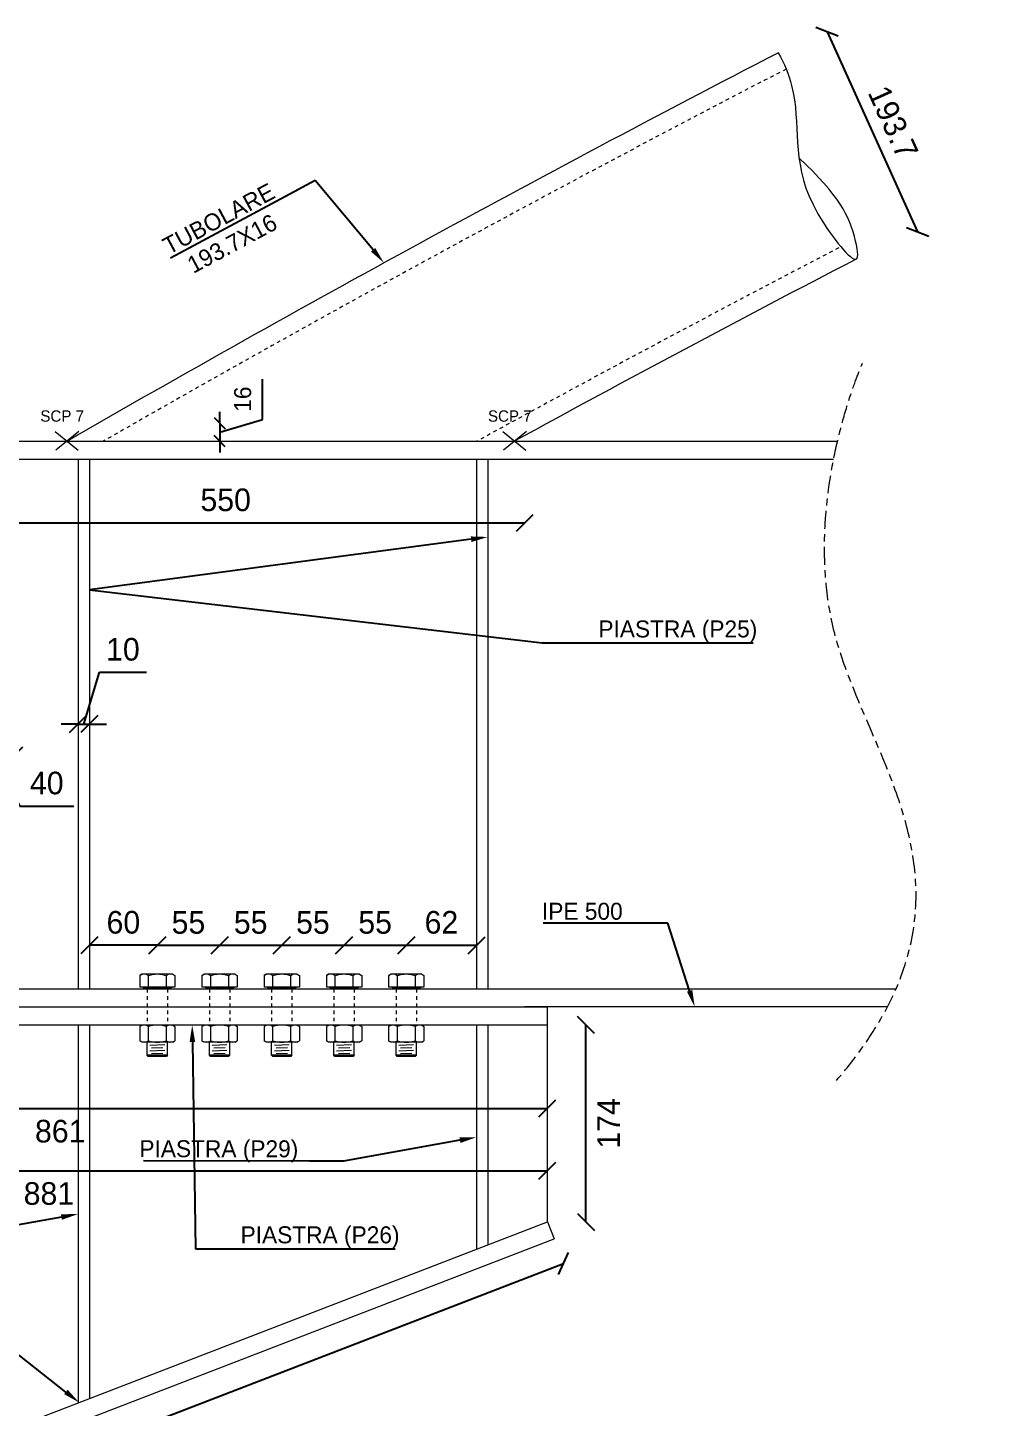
# Model space of a CAD drawing. Header units: millimetres. Extents: x -6949 to 549764, y -83146 to 127128.
# Drawn here: x 52335 to 53193, y -46814 to -45594 of the extents above; entities that cross this region are included whole.
import ezdxf
from ezdxf import colors
from ezdxf.entities.mleader import LeaderData, LeaderLine
from ezdxf.math import Vec2, Vec3

# ---------------------------------------------------------------- set-up
doc = ezdxf.new("R2010")
doc.units = ezdxf.units.MM
doc.linetypes.add('Centro', pattern=[31.75, 6.35, -4.7625, 15.875, -4.7625])
doc.linetypes.add('Tratto', pattern=[6.35, 3.175, -3.175])
for name, color, linetype, lineweight in [('bulloni', 5, 'Continuous', 9), ('LINEA DI SEZIONE', 1, 'Centro', 9), ('piastra', 6, 'Continuous', 18), ('S-BEAM', 5, 'Continuous', 18), ('tratteggio', 253, 'Tratto', 15)]:
    doc.layers.add(name, color=color, linetype=linetype, lineweight=lineweight)
doc.layers.add('quote', color=7, linetype='Continuous', lineweight=5, true_color=0x383838)
doc.styles.get("Standard").update_dxf_attribs({"font": ''})
doc.styles.get('Standard').set_extended_font_data('Bahnschrift Light')
doc.dimstyles.new('Q 1_10', dxfattribs={"dimtxt": 15, "dimasz": 10, "dimexe": 0.18, "dimexo": 0.0625, "dimgap": 10, "dimtad": 2, "dimdec": 0, "dimzin": 0, "dimdsep": 46, "dimtxsty": 'Standard', "dimblk": 'OBLIQUE', "dimcen": 0, "dimse1": 1, "dimse2": 1, "dimadec": 0, "dimazin": 0, "dimtfac": 1, "dimtdec": 0, "dimtofl": 0, "dimtmove": 1, "dimatfit": 3, "dimfxl": 1, "dimtolj": 1, "dimtzin": 0, "dimarcsym": 1})
doc.dimstyles.new('Q 1_15', dxfattribs={"dimtxt": 20, "dimasz": 15, "dimexe": 0.18, "dimexo": 0.0625, "dimgap": 10, "dimtad": 2, "dimdec": 0, "dimzin": 0, "dimdsep": 46, "dimtxsty": 'Standard', "dimblk": 'OBLIQUE', "dimcen": 0, "dimse1": 1, "dimse2": 1, "dimadec": 0, "dimazin": 0, "dimtfac": 1, "dimtdec": 0, "dimtofl": 0, "dimtmove": 1, "dimatfit": 3, "dimfxl": 1, "dimtolj": 1, "dimtzin": 0, "dimarcsym": 1})

# ---------------------------------------------------------------- blocks, each defined once
blk = doc.blocks.new('_Oblique')
at = {"color": 0, "linetype": 'ByBlock', "lineweight": -2}
blk.add_line((-0.5, -0.5), (0.5, 0.5), dxfattribs=at)
blk = doc.blocks.new('*D942')
at = {"layer": 'Defpoints', "color": 0, "transparency": 16777216}
for p in [(51933.3, -46470.1), (52794.6, -46470.1), (52794.6, -46549.8)]:
    blk.add_point(p, dxfattribs=at)
at = {"layer": 'quote', "color": 0, "lineweight": -2, "transparency": 16777216}
blk.add_line((51933.3, -46549.8), (52794.6, -46549.8), dxfattribs=at)
at = {"layer": 'quote', "color": 0, "lineweight": -2, "transparency": 16777216, "xscale": 15, "yscale": 15, "zscale": 15, "rotation": 180}
blk.add_blockref('_Oblique', (51933.3, -46549.8), dxfattribs=at)
at = {"layer": 'quote', "color": 0, "lineweight": -2, "transparency": 16777216, "xscale": 15, "yscale": 15, "zscale": 15}
blk.add_blockref('_Oblique', (52794.6, -46549.8), dxfattribs=at)
at = {"layer": 'quote', "color": 0, "transparency": 16777216, "insert": (52364, -46570), "char_height": 20, "attachment_point": 5}
blk.add_mtext('\\A1;861', dxfattribs=at)
blk = doc.blocks.new('*D943')
at = {"layer": 'Defpoints', "color": 0, "transparency": 16777216}
for p in [(52794.6, -46476.1), (52828.6, -46476.1), (52794.6, -46650.1)]:
    blk.add_point(p, dxfattribs=at)
at = {"layer": 'quote', "color": 0, "lineweight": -2, "transparency": 16777216}
blk.add_line((52828.6, -46650.1), (52828.6, -46476.1), dxfattribs=at)
at = {"layer": 'quote', "color": 0, "lineweight": -2, "transparency": 16777216, "xscale": 15, "yscale": 15, "zscale": 15}
for p, rotation in [((52828.6, -46476.1), 90), ((52828.6, -46650.1), 270)]:
    blk.add_blockref('_Oblique', p, dxfattribs=dict(at, rotation=rotation))
at = {"layer": 'quote', "color": 0, "transparency": 16777216, "insert": (52848.6, -46563.1), "char_height": 20, "attachment_point": 5, "rotation": 90}
blk.add_mtext('\\A1;174', dxfattribs=at)
blk = doc.blocks.new('*D944')
at = {"layer": 'Defpoints', "color": 0, "transparency": 16777216}
for p in [(52794.6, -46650.1), (52808.8, -46686.8), (51913.3, -46989.9)]:
    blk.add_point(p, dxfattribs=at)
at = {"layer": 'quote', "color": 0, "lineweight": -2, "transparency": 16777216}
blk.add_line((51927.4, -47026.6), (52808.8, -46686.8), dxfattribs=at)
at = {"layer": 'quote', "color": 0, "lineweight": -2, "transparency": 16777216, "xscale": 15, "yscale": 15, "zscale": 15}
for p, rotation in [((52808.8, -46686.8), 21.08194607007876), ((51927.4, -47026.6), 201.0819460700788)]:
    blk.add_blockref('_Oblique', p, dxfattribs=dict(at, rotation=rotation))
at = {"layer": 'quote', "color": 0, "transparency": 16777216, "insert": (52375.4, -46875.5), "char_height": 20, "attachment_point": 5, "rotation": 21.0819}
blk.add_mtext('\\A1;945', dxfattribs=at)
blk = doc.blocks.new('*D945')
at = {"layer": 'Defpoints', "color": 0, "transparency": 16777216}
for p in [(51913.3, -46490.1), (52794.6, -46495.5), (52794.6, -46604.9)]:
    blk.add_point(p, dxfattribs=at)
at = {"layer": 'quote', "color": 0, "lineweight": -2, "transparency": 16777216}
blk.add_line((51913.3, -46604.9), (52794.6, -46604.9), dxfattribs=at)
at = {"layer": 'quote', "color": 0, "lineweight": -2, "transparency": 16777216, "xscale": 15, "yscale": 15, "zscale": 15, "rotation": 180}
blk.add_blockref('_Oblique', (51913.3, -46604.9), dxfattribs=at)
at = {"layer": 'quote', "color": 0, "lineweight": -2, "transparency": 16777216, "xscale": 15, "yscale": 15, "zscale": 15}
blk.add_blockref('_Oblique', (52794.6, -46604.9), dxfattribs=at)
at = {"layer": 'quote', "color": 0, "transparency": 16777216, "insert": (52354, -46625.1), "char_height": 20, "attachment_point": 5}
blk.add_mtext('\\A1;881', dxfattribs=at)
blk = doc.blocks.new('*D977')
at = {"layer": 'Defpoints', "color": 0, "transparency": 16777216}
for p in [(52774.6, -46032.2), (52245.8, -46380.1), (52774.6, -46380.1)]:
    blk.add_point(p, dxfattribs=at)
at = {"layer": 'quote', "color": 0, "lineweight": -2, "transparency": 16777216}
blk.add_line((52245.8, -46032.2), (52774.6, -46032.2), dxfattribs=at)
at = {"layer": 'quote', "color": 0, "lineweight": -2, "transparency": 16777216, "xscale": 15, "yscale": 15, "zscale": 15, "rotation": 180}
blk.add_blockref('_Oblique', (52245.8, -46032.2), dxfattribs=at)
at = {"layer": 'quote', "color": 0, "lineweight": -2, "transparency": 16777216, "xscale": 15, "yscale": 15, "zscale": 15}
blk.add_blockref('_Oblique', (52774.6, -46032.2), dxfattribs=at)
at = {"layer": 'quote', "color": 0, "transparency": 16777216, "insert": (52510.2, -46012), "char_height": 20, "attachment_point": 5}
blk.add_mtext('\\A1;550', dxfattribs=at)
blk = doc.blocks.new('*D982')
at = {"layer": 'Defpoints', "color": 0, "transparency": 16777216}
for p in [(52983.2, -45624.7), (53121.7, -45775), (53063.2, -45801.4)]:
    blk.add_point(p, dxfattribs=at)
at = {"layer": 'quote', "color": 0, "lineweight": -2, "transparency": 16777216}
blk.add_line((53041.7, -45598.2), (53121.7, -45775), dxfattribs=at)
at = {"layer": 'quote', "color": 0, "lineweight": -2, "transparency": 16777216, "xscale": 15, "yscale": 15, "zscale": 15}
for p, rotation in [((53041.7, -45598.2), 114.3332845451669), ((53121.7, -45775), 294.333284545167)]:
    blk.add_blockref('_Oblique', p, dxfattribs=dict(at, rotation=rotation))
at = {"layer": 'quote', "color": 0, "transparency": 16777216, "insert": (53100.1, -45678.3), "char_height": 20, "attachment_point": 5, "rotation": 294.3333}
blk.add_mtext('\\A1;193.7', dxfattribs=at)
blk = doc.blocks.new('*D1122')
at = {"layer": 'Defpoints', "color": 0, "transparency": 16777216}
for p in [(52245.8, -45944.1), (52245.8, -45960.1), (52504.9, -45960.1)]:
    blk.add_point(p, dxfattribs=at)
at = {"layer": 'quote', "color": 0, "lineweight": -2, "transparency": 16777216}
for p, q in [((52542.9, -45940.8), (52542.9, -45905.1)), ((52504.9, -45944.1), (52504.9, -45934.1)), ((52504.9, -45952.1), (52542.9, -45940.8)), ((52504.9, -45944.1), (52504.9, -45960.1)), ((52504.9, -45960.1), (52504.9, -45970.1))]:
    blk.add_line(p, q, dxfattribs=at)
at = {"layer": 'quote', "color": 0, "lineweight": -2, "transparency": 16777216, "xscale": 10, "yscale": 10, "zscale": 10}
for p, rotation in [((52504.9, -45944.1), 270), ((52504.9, -45960.1), 90)]:
    blk.add_blockref('_Oblique', p, dxfattribs=dict(at, rotation=rotation))
at = {"layer": 'quote', "color": 0, "transparency": 16777216, "insert": (52525.3, -45922.9), "char_height": 15, "attachment_point": 5, "rotation": 90}
blk.add_mtext('\\A1;16', dxfattribs=at)
blk = doc.blocks.new('x')
at = {"layer": 'quote', "color": 1, "lineweight": 20}
for p, q in [((12519.8, -46826.5), (12540.1, -46842.9)), ((12540.6, -46826.5), (12520.3, -46842.9))]:
    blk.add_line(p, q, dxfattribs=at)
blk = doc.blocks.new('*D1957')
at = {"layer": 'Defpoints', "color": 0, "transparency": 16777216}
for p in [(51913.3, -46460.1), (52794.6, -46650.1), (51981.5, -46923.9), (51913.3, -46989.9), (51913.3, -47080.7)]:
    blk.add_point(p, dxfattribs=at)
at = {"layer": 'quote', "color": 0, "lineweight": -2, "transparency": 16777216}
blk.add_arc((51913.3, -46989.9), 95, 21.0819, 90, dxfattribs=at)
at = {"layer": 'quote', "color": 0, "lineweight": -2, "transparency": 16777216, "xscale": 15, "yscale": 15, "zscale": 15}
for p, rotation in [((51913.3, -46895), 179.9999994725001), ((52001.9, -46955.8), 291.0819460700786)]:
    blk.add_blockref('_Oblique', p, dxfattribs=dict(at, rotation=rotation))
at = {"layer": 'quote', "color": 0, "transparency": 16777216, "insert": (51978.5, -46894.9), "char_height": 20, "attachment_point": 5, "rotation": 325.541}
blk.add_mtext('\\A1;70', dxfattribs=at)
blk = doc.blocks.new('*D1959')
at = {"layer": 'Defpoints', "color": 0, "transparency": 16777216}
for p in [(52379.8, -46210.1), (52389.8, -46210.1), (52389.8, -46210.1)]:
    blk.add_point(p, dxfattribs=at)
at = {"layer": 'quote', "color": 0, "lineweight": -2, "transparency": 16777216}
for p, q in [((52384.8, -46210.1), (52398.6, -46164.3)), ((52398.6, -46164.3), (52440.2, -46164.3)), ((52379.8, -46210.1), (52364.8, -46210.1)), ((52379.8, -46210.1), (52389.8, -46210.1)), ((52389.8, -46210.1), (52404.8, -46210.1))]:
    blk.add_line(p, q, dxfattribs=at)
at = {"layer": 'quote', "color": 0, "lineweight": -2, "transparency": 16777216, "xscale": 15, "yscale": 15, "zscale": 15}
blk.add_blockref('_Oblique', (52379.8, -46210.1), dxfattribs=at)
at = {"layer": 'quote', "color": 0, "lineweight": -2, "transparency": 16777216, "xscale": 15, "yscale": 15, "zscale": 15, "rotation": 180}
blk.add_blockref('_Oblique', (52389.8, -46210.1), dxfattribs=at)
at = {"layer": 'quote', "color": 0, "transparency": 16777216, "insert": (52419.4, -46144.1), "char_height": 20, "attachment_point": 5}
blk.add_mtext('\\A1;10', dxfattribs=at)
blk = doc.blocks.new('*D1969')
at = {"layer": 'Defpoints', "color": 0, "transparency": 16777216}
for p in [(52283.3, -46182.6), (52323.3, -46222.6), (52323.3, -46237.6)]:
    blk.add_point(p, dxfattribs=at)
at = {"layer": 'quote', "color": 0, "lineweight": -2, "transparency": 16777216}
for p, q in [((52283.3, -46237.6), (52323.3, -46237.6)), ((52303.3, -46237.6), (52328.3, -46282.6)), ((52328.3, -46282.6), (52376, -46282.6))]:
    blk.add_line(p, q, dxfattribs=at)
at = {"layer": 'quote', "color": 0, "lineweight": -2, "transparency": 16777216, "xscale": 15, "yscale": 15, "zscale": 15, "rotation": 180}
blk.add_blockref('_Oblique', (52283.3, -46237.6), dxfattribs=at)
at = {"layer": 'quote', "color": 0, "lineweight": -2, "transparency": 16777216, "xscale": 15, "yscale": 15, "zscale": 15}
blk.add_blockref('_Oblique', (52323.3, -46237.6), dxfattribs=at)
at = {"layer": 'quote', "color": 0, "transparency": 16777216, "insert": (52352.1, -46262.3), "char_height": 20, "attachment_point": 5}
blk.add_mtext('\\A1;40', dxfattribs=at)
blk = doc.blocks.new('*D1979')
at = {"layer": 'Defpoints', "color": 0, "transparency": 16777216}
for p in [(52504.8, -46405.6), (52449.8, -46431.2), (52504.8, -46431.2)]:
    blk.add_point(p, dxfattribs=at)
at = {"layer": 'quote', "color": 0, "lineweight": -2, "transparency": 16777216}
blk.add_line((52449.8, -46405.6), (52504.8, -46405.6), dxfattribs=at)
at = {"layer": 'quote', "color": 0, "lineweight": -2, "transparency": 16777216, "xscale": 15, "yscale": 15, "zscale": 15, "rotation": 180}
blk.add_blockref('_Oblique', (52449.8, -46405.6), dxfattribs=at)
at = {"layer": 'quote', "color": 0, "lineweight": -2, "transparency": 16777216, "xscale": 15, "yscale": 15, "zscale": 15}
blk.add_blockref('_Oblique', (52504.8, -46405.6), dxfattribs=at)
at = {"layer": 'quote', "color": 0, "transparency": 16777216, "insert": (52477.3, -46385.5), "char_height": 20, "attachment_point": 5}
blk.add_mtext('\\A1;55', dxfattribs=at)
blk = doc.blocks.new('*D1980')
at = {"layer": 'Defpoints', "color": 0, "transparency": 16777216}
for p in [(52389.8, -46405.6), (52389.8, -46431.2), (52449.8, -46431.2)]:
    blk.add_point(p, dxfattribs=at)
at = {"layer": 'quote', "color": 0, "lineweight": -2, "transparency": 16777216}
blk.add_line((52449.8, -46405.6), (52389.8, -46405.6), dxfattribs=at)
at = {"layer": 'quote', "color": 0, "lineweight": -2, "transparency": 16777216, "xscale": 15, "yscale": 15, "zscale": 15, "rotation": 180}
blk.add_blockref('_Oblique', (52389.8, -46405.6), dxfattribs=at)
at = {"layer": 'quote', "color": 0, "lineweight": -2, "transparency": 16777216, "xscale": 15, "yscale": 15, "zscale": 15}
blk.add_blockref('_Oblique', (52449.8, -46405.6), dxfattribs=at)
at = {"layer": 'quote', "color": 0, "transparency": 16777216, "insert": (52419.8, -46385.4), "char_height": 20, "attachment_point": 5}
blk.add_mtext('\\A1;60', dxfattribs=at)
blk = doc.blocks.new('*D1981')
at = {"layer": 'Defpoints', "color": 0, "transparency": 16777216}
for p in [(52559.8, -46405.6), (52504.8, -46431.2), (52559.8, -46431.2)]:
    blk.add_point(p, dxfattribs=at)
at = {"layer": 'quote', "color": 0, "lineweight": -2, "transparency": 16777216}
blk.add_line((52504.8, -46405.6), (52559.8, -46405.6), dxfattribs=at)
at = {"layer": 'quote', "color": 0, "lineweight": -2, "transparency": 16777216, "xscale": 15, "yscale": 15, "zscale": 15, "rotation": 180}
blk.add_blockref('_Oblique', (52504.8, -46405.6), dxfattribs=at)
at = {"layer": 'quote', "color": 0, "lineweight": -2, "transparency": 16777216, "xscale": 15, "yscale": 15, "zscale": 15}
blk.add_blockref('_Oblique', (52559.8, -46405.6), dxfattribs=at)
at = {"layer": 'quote', "color": 0, "transparency": 16777216, "insert": (52532.3, -46385.5), "char_height": 20, "attachment_point": 5}
blk.add_mtext('\\A1;55', dxfattribs=at)
blk = doc.blocks.new('*D1982')
at = {"layer": 'Defpoints', "color": 0, "transparency": 16777216}
for p in [(52614.8, -46405.6), (52559.8, -46431.2), (52614.8, -46431.2)]:
    blk.add_point(p, dxfattribs=at)
at = {"layer": 'quote', "color": 0, "lineweight": -2, "transparency": 16777216}
blk.add_line((52559.8, -46405.6), (52614.8, -46405.6), dxfattribs=at)
at = {"layer": 'quote', "color": 0, "lineweight": -2, "transparency": 16777216, "xscale": 15, "yscale": 15, "zscale": 15, "rotation": 180}
blk.add_blockref('_Oblique', (52559.8, -46405.6), dxfattribs=at)
at = {"layer": 'quote', "color": 0, "lineweight": -2, "transparency": 16777216, "xscale": 15, "yscale": 15, "zscale": 15}
blk.add_blockref('_Oblique', (52614.8, -46405.6), dxfattribs=at)
at = {"layer": 'quote', "color": 0, "transparency": 16777216, "insert": (52587.3, -46385.5), "char_height": 20, "attachment_point": 5}
blk.add_mtext('\\A1;55', dxfattribs=at)
blk = doc.blocks.new('*D1983')
at = {"layer": 'Defpoints', "color": 0, "transparency": 16777216}
for p in [(52669.8, -46405.6), (52614.8, -46431.2), (52669.8, -46431.2)]:
    blk.add_point(p, dxfattribs=at)
at = {"layer": 'quote', "color": 0, "lineweight": -2, "transparency": 16777216}
blk.add_line((52614.8, -46405.6), (52669.8, -46405.6), dxfattribs=at)
at = {"layer": 'quote', "color": 0, "lineweight": -2, "transparency": 16777216, "xscale": 15, "yscale": 15, "zscale": 15, "rotation": 180}
blk.add_blockref('_Oblique', (52614.8, -46405.6), dxfattribs=at)
at = {"layer": 'quote', "color": 0, "lineweight": -2, "transparency": 16777216, "xscale": 15, "yscale": 15, "zscale": 15}
blk.add_blockref('_Oblique', (52669.8, -46405.6), dxfattribs=at)
at = {"layer": 'quote', "color": 0, "transparency": 16777216, "insert": (52642.3, -46385.5), "char_height": 20, "attachment_point": 5}
blk.add_mtext('\\A1;55', dxfattribs=at)
blk = doc.blocks.new('*D1984')
at = {"layer": 'Defpoints', "color": 0, "transparency": 16777216}
for p in [(52732, -46405.6), (52669.8, -46431.2), (52732, -46431.2)]:
    blk.add_point(p, dxfattribs=at)
at = {"layer": 'quote', "color": 0, "lineweight": -2, "transparency": 16777216}
blk.add_line((52669.8, -46405.6), (52732, -46405.6), dxfattribs=at)
at = {"layer": 'quote', "color": 0, "lineweight": -2, "transparency": 16777216, "xscale": 15, "yscale": 15, "zscale": 15, "rotation": 180}
blk.add_blockref('_Oblique', (52669.8, -46405.6), dxfattribs=at)
at = {"layer": 'quote', "color": 0, "lineweight": -2, "transparency": 16777216, "xscale": 15, "yscale": 15, "zscale": 15}
blk.add_blockref('_Oblique', (52732, -46405.6), dxfattribs=at)
at = {"layer": 'quote', "color": 0, "transparency": 16777216, "insert": (52700.9, -46385.4), "char_height": 20, "attachment_point": 5}
blk.add_mtext('\\A1;62', dxfattribs=at)

msp = doc.modelspace()

# ---------------------------------------------------------------- linework, layer by layer
at = {"layer": 'bulloni'}
for p, q in [((52436.1, -46431.2), (52434.2, -46432.4)), ((52434.2, -46432.4), (52434.2, -46442.7)), ((52463.5, -46431.2), (52436.1, -46431.2)), ((52442, -46442.7), (52442, -46432.4)), ((52457.6, -46432.4), (52457.6, -46442.7)), ((52463.5, -46431.2), (52465.4, -46432.4)), ((52465.4, -46432.4), (52465.4, -46442.7)), ((52491.1, -46431.2), (52489.2, -46432.4)), ((52489.2, -46432.4), (52489.2, -46442.7)), ((52518.5, -46431.2), (52491.1, -46431.2)), ((52497, -46442.7), (52497, -46432.4)), ((52512.6, -46432.4), (52512.6, -46442.7)), ((52518.5, -46431.2), (52520.4, -46432.4)), ((52520.4, -46432.4), (52520.4, -46442.7)), ((52546.1, -46431.2), (52544.2, -46432.4)), ((52544.2, -46432.4), (52544.2, -46442.7)), ((52573.5, -46431.2), (52546.1, -46431.2)), ((52552, -46442.7), (52552, -46432.4)), ((52567.6, -46432.4), (52567.6, -46442.7)), ((52573.5, -46431.2), (52575.4, -46432.4)), ((52575.4, -46432.4), (52575.4, -46442.7)), ((52601.1, -46431.2), (52599.2, -46432.4)), ((52599.2, -46432.4), (52599.2, -46442.7)), ((52628.5, -46431.2), (52601.1, -46431.2)), ((52607, -46442.7), (52607, -46432.4)), ((52622.6, -46432.4), (52622.6, -46442.7)), ((52628.5, -46431.2), (52630.4, -46432.4)), ((52630.4, -46432.4), (52630.4, -46442.7)), ((52656.1, -46431.2), (52654.2, -46432.4)), ((52654.2, -46432.4), (52654.2, -46442.7)), ((52683.5, -46431.2), (52656.1, -46431.2)), ((52662, -46442.7), (52662, -46432.4)), ((52677.6, -46432.4), (52677.6, -46442.7)), ((52683.5, -46431.2), (52685.4, -46432.4)), ((52685.4, -46432.4), (52685.4, -46442.7)), ((52465.4, -46442.7), (52434.2, -46442.7)), ((52437.3, -46442.7), (52437.3, -46443.2)), ((52462.3, -46443.2), (52437.3, -46443.2)), ((52462.3, -46442.7), (52462.3, -46443.2)), ((52520.4, -46442.7), (52489.2, -46442.7)), ((52492.3, -46442.7), (52492.3, -46443.2)), ((52517.3, -46443.2), (52492.3, -46443.2)), ((52517.3, -46442.7), (52517.3, -46443.2)), ((52575.4, -46442.7), (52544.2, -46442.7)), ((52547.3, -46442.7), (52547.3, -46443.2)), ((52572.3, -46443.2), (52547.3, -46443.2)), ((52572.3, -46442.7), (52572.3, -46443.2)), ((52630.4, -46442.7), (52599.2, -46442.7)), ((52602.3, -46442.7), (52602.3, -46443.2)), ((52627.3, -46443.2), (52602.3, -46443.2)), ((52627.3, -46442.7), (52627.3, -46443.2)), ((52685.4, -46442.7), (52654.2, -46442.7)), ((52657.3, -46442.7), (52657.3, -46443.2)), ((52682.3, -46443.2), (52657.3, -46443.2)), ((52682.3, -46442.7), (52682.3, -46443.2)), ((52436.1, -46476.2), (52434.2, -46477.4)), ((52463.5, -46476.2), (52436.1, -46476.2)), ((52463.5, -46476.2), (52465.4, -46477.4)), ((52491.1, -46476.2), (52489.2, -46477.4)), ((52518.5, -46476.2), (52491.1, -46476.2)), ((52518.5, -46476.2), (52520.4, -46477.4)), ((52546.1, -46476.2), (52544.2, -46477.4)), ((52573.5, -46476.2), (52546.1, -46476.2)), ((52573.5, -46476.2), (52575.4, -46477.4)), ((52601.1, -46476.2), (52599.2, -46477.4)), ((52628.5, -46476.2), (52601.1, -46476.2)), ((52628.5, -46476.2), (52630.4, -46477.4)), ((52656.1, -46476.2), (52654.2, -46477.4)), ((52683.5, -46476.2), (52656.1, -46476.2)), ((52683.5, -46476.2), (52685.4, -46477.4)), ((52434.2, -46477.4), (52434.2, -46489.9)), ((52442, -46489.9), (52442, -46477.4)), ((52457.6, -46477.4), (52457.6, -46489.9)), ((52465.4, -46477.4), (52465.4, -46489.9)), ((52489.2, -46477.4), (52489.2, -46489.9)), ((52497, -46489.9), (52497, -46477.4)), ((52512.6, -46477.4), (52512.6, -46489.9)), ((52520.4, -46477.4), (52520.4, -46489.9)), ((52544.2, -46477.4), (52544.2, -46489.9)), ((52552, -46489.9), (52552, -46477.4)), ((52567.6, -46477.4), (52567.6, -46489.9)), ((52575.4, -46477.4), (52575.4, -46489.9)), ((52599.2, -46477.4), (52599.2, -46489.9)), ((52607, -46489.9), (52607, -46477.4)), ((52622.6, -46477.4), (52622.6, -46489.9)), ((52630.4, -46477.4), (52630.4, -46489.9)), ((52654.2, -46477.4), (52654.2, -46489.9)), ((52662, -46489.9), (52662, -46477.4)), ((52677.6, -46477.4), (52677.6, -46489.9)), ((52685.4, -46477.4), (52685.4, -46489.9)), ((52436.1, -46491.2), (52434.2, -46489.9)), ((52463.5, -46491.2), (52436.1, -46491.2)), ((52440.8, -46502.8), (52440.8, -46491.2)), ((52443.3, -46493.9), (52456.3, -46493.2)), ((52443.3, -46498.9), (52456.3, -46498.2)), ((52444.8, -46496.3), (52454.8, -46495.8)), ((52444.8, -46501.3), (52454.8, -46500.8)), ((52458.8, -46502.8), (52458.8, -46491.2)), ((52463.5, -46491.2), (52465.4, -46489.9)), ((52491.1, -46491.2), (52489.2, -46489.9)), ((52518.5, -46491.2), (52491.1, -46491.2)), ((52495.8, -46502.8), (52495.8, -46491.2)), ((52498.3, -46493.9), (52511.3, -46493.2)), ((52498.3, -46498.9), (52511.3, -46498.2)), ((52499.8, -46496.3), (52509.8, -46495.8)), ((52499.8, -46501.3), (52509.8, -46500.8)), ((52513.8, -46502.8), (52513.8, -46491.2)), ((52518.5, -46491.2), (52520.4, -46489.9)), ((52546.1, -46491.2), (52544.2, -46489.9)), ((52573.5, -46491.2), (52546.1, -46491.2)), ((52550.8, -46502.8), (52550.8, -46491.2)), ((52553.3, -46493.9), (52566.3, -46493.2)), ((52553.3, -46498.9), (52566.3, -46498.2)), ((52554.8, -46496.3), (52564.8, -46495.8)), ((52554.8, -46501.3), (52564.8, -46500.8)), ((52568.8, -46502.8), (52568.8, -46491.2)), ((52573.5, -46491.2), (52575.4, -46489.9)), ((52601.1, -46491.2), (52599.2, -46489.9)), ((52628.5, -46491.2), (52601.1, -46491.2)), ((52605.8, -46502.8), (52605.8, -46491.2)), ((52608.3, -46493.9), (52621.3, -46493.2)), ((52608.3, -46498.9), (52621.3, -46498.2)), ((52609.8, -46496.3), (52619.8, -46495.8)), ((52609.8, -46501.3), (52619.8, -46500.8)), ((52623.8, -46502.8), (52623.8, -46491.2)), ((52628.5, -46491.2), (52630.4, -46489.9)), ((52656.1, -46491.2), (52654.2, -46489.9)), ((52683.5, -46491.2), (52656.1, -46491.2)), ((52660.8, -46502.8), (52660.8, -46491.2)), ((52663.3, -46493.9), (52676.3, -46493.2)), ((52663.3, -46498.9), (52676.3, -46498.2)), ((52664.8, -46496.3), (52674.8, -46495.8)), ((52664.8, -46501.3), (52674.8, -46500.8)), ((52678.8, -46502.8), (52678.8, -46491.2)), ((52683.5, -46491.2), (52685.4, -46489.9)), ((52441.8, -46503.8), (52440.8, -46502.8)), ((52458.8, -46502.8), (52440.8, -46502.8)), ((52457.8, -46503.8), (52441.8, -46503.8)), ((52458.8, -46502.8), (52457.8, -46503.8)), ((52496.8, -46503.8), (52495.8, -46502.8)), ((52513.8, -46502.8), (52495.8, -46502.8)), ((52512.8, -46503.8), (52496.8, -46503.8)), ((52513.8, -46502.8), (52512.8, -46503.8)), ((52551.8, -46503.8), (52550.8, -46502.8)), ((52568.8, -46502.8), (52550.8, -46502.8)), ((52567.8, -46503.8), (52551.8, -46503.8)), ((52568.8, -46502.8), (52567.8, -46503.8)), ((52606.8, -46503.8), (52605.8, -46502.8)), ((52623.8, -46502.8), (52605.8, -46502.8)), ((52622.8, -46503.8), (52606.8, -46503.8)), ((52623.8, -46502.8), (52622.8, -46503.8)), ((52661.8, -46503.8), (52660.8, -46502.8)), ((52678.8, -46502.8), (52660.8, -46502.8)), ((52677.8, -46503.8), (52661.8, -46503.8)), ((52678.8, -46502.8), (52677.8, -46503.8))]:
    msp.add_line(p, q, dxfattribs=at)
for centre, radius, start, end in [((52438.1, -46437.9), 6.67, 54.2621, 125.7379), ((52449.8, -46456), 24.8, 71.6858, 108.3142), ((52461.5, -46437.9), 6.67, 54.2621, 125.7379), ((52493.1, -46437.9), 6.67, 54.2621, 125.7379), ((52504.8, -46456), 24.8, 71.6858, 108.3142), ((52516.5, -46437.9), 6.67, 54.2621, 125.7379), ((52548.1, -46437.9), 6.67, 54.2621, 125.7379), ((52559.8, -46456), 24.8, 71.6858, 108.3142), ((52571.5, -46437.9), 6.67, 54.2621, 125.7379), ((52603.1, -46437.9), 6.67, 54.2621, 125.7379), ((52614.8, -46456), 24.8, 71.6858, 108.3142), ((52626.5, -46437.9), 6.67, 54.2621, 125.7379), ((52658.1, -46437.9), 6.67, 54.2621, 125.7379), ((52669.8, -46456), 24.8, 71.6858, 108.3142), ((52681.5, -46437.9), 6.67, 54.2621, 125.7379), ((52439.8, -46444.2), 1, 0, 90), ((52459.8, -46444.2), 1, 90, 180), ((52494.8, -46444.2), 1, 0, 90), ((52514.8, -46444.2), 1, 90, 180), ((52549.8, -46444.2), 1, 0, 90), ((52569.8, -46444.2), 1, 90, 180), ((52604.8, -46444.2), 1, 0, 90), ((52624.8, -46444.2), 1, 90, 180), ((52659.8, -46444.2), 1, 0, 90), ((52679.8, -46444.2), 1, 90, 180), ((52438.1, -46482.9), 6.67, 54.2621, 125.7379), ((52449.8, -46501), 24.8, 71.6858, 108.3142), ((52461.5, -46482.9), 6.67, 54.2621, 125.7379), ((52493.1, -46482.9), 6.67, 54.2621, 125.7379), ((52504.8, -46501), 24.8, 71.6858, 108.3142), ((52516.5, -46482.9), 6.67, 54.2621, 125.7379), ((52548.1, -46482.9), 6.67, 54.2621, 125.7379), ((52559.8, -46501), 24.8, 71.6858, 108.3142), ((52571.5, -46482.9), 6.67, 54.2621, 125.7379), ((52603.1, -46482.9), 6.67, 54.2621, 125.7379), ((52614.8, -46501), 24.8, 71.6858, 108.3142), ((52626.5, -46482.9), 6.67, 54.2621, 125.7379), ((52658.1, -46482.9), 6.67, 54.2621, 125.7379), ((52669.8, -46501), 24.8, 71.6858, 108.3142), ((52681.5, -46482.9), 6.67, 54.2621, 125.7379), ((52438.1, -46484.5), 6.67, 234.2621, 305.7379), ((52449.8, -46466.4), 24.8, 251.6858, 288.3142), ((52461.5, -46484.5), 6.67, 234.2621, 305.7379), ((52493.1, -46484.5), 6.67, 234.2621, 305.7379), ((52504.8, -46466.4), 24.8, 251.6858, 288.3142), ((52516.5, -46484.5), 6.67, 234.2621, 305.7379), ((52548.1, -46484.5), 6.67, 234.2621, 305.7379), ((52559.8, -46466.4), 24.8, 251.6858, 288.3142), ((52571.5, -46484.5), 6.67, 234.2621, 305.7379), ((52603.1, -46484.5), 6.67, 234.2621, 305.7379), ((52614.8, -46466.4), 24.8, 251.6858, 288.3142), ((52626.5, -46484.5), 6.67, 234.2621, 305.7379), ((52658.1, -46484.5), 6.67, 234.2621, 305.7379), ((52669.8, -46466.4), 24.8, 251.6858, 288.3142), ((52681.5, -46484.5), 6.67, 234.2621, 305.7379)]:
    msp.add_arc(centre, radius, start, end, dxfattribs=at)
at = {"layer": 'LINEA DI SEZIONE'}
msp.add_open_spline([(53050, -46525.1), (53193.1, -46359.2), (52964, -46134.8), (53072.9, -45891.4), (53072.9, -45891.4)], degree=3, dxfattribs=at)
at = {"layer": 'piastra'}
msp.add_line((51913.3, -47007.1), (52800.4, -46665.1), dxfattribs=at)
for points in [[(52379.8, -45976.1), (52379.8, -46444.1)], [(52389.8, -45976.1), (52389.8, -46444.1)], [(52732, -45976.1), (52732, -46444.1)], [(52742, -45976.1), (52742, -46444.1)], [(52794.6, -46476.1), (51933.3, -46476.1), (51933.3, -46460.1), (52794.6, -46460.1)], [(52794.6, -46476.1), (52794.6, -46460.1)], [(52379.8, -46476.1), (52379.8, -46810.1)], [(52389.8, -46476.1), (52389.8, -46806.2)], [(52732, -46476.1), (52732, -46674.3)], [(52742, -46476.1), (52742, -46670.4)], [(52794.6, -46650.1), (52800.4, -46665.1)]]:
    msp.add_lwpolyline(points, dxfattribs=at)
msp.add_lwpolyline([(51913.3, -46989.9), (52794.6, -46650.1), (52794.6, -46476.1), (51933.3, -46476.1, -0.284549), (51913.3, -46490.1), (51913.3, -46989.9)], format="xyb", dxfattribs=at)
at = {"layer": 'S-BEAM'}
for points in [[(53047.5, -45976.1), (52245.8, -45976.1), (52245.8, -45960.1), (53051, -45960.1)], [(52245.8, -46444.1), (53102.6, -46444.1)], [(53095, -46460.1), (52774.6, -46460.1)]]:
    msp.add_lwpolyline(points, dxfattribs=at)
for centre, radius, start, end in [((60184.8, -59525.2), 15655.2, 117.3243, 119.94725), ((60186.4, -59528.2), 15465, 117.41047, 118.67668)]:
    msp.add_arc(centre, radius, start, end, dxfattribs=at)
msp.add_open_spline([(52998.6, -45616.7), (53004, -45625.9), (53021.9, -45671.6), (53004.1, -45726.7), (53072.5, -45813.7), (53064.8, -45766), (53052.5, -45743.5), (53016.9, -45709.5)], degree=3, knots=[66.703125, 66.703125, 66.703125, 66.703125, 97.897292, 208.448036, 266.652466, 309.630471, 428.461375, 428.461375, 428.461375, 428.461375], dxfattribs=at)
at = {"layer": 'tratteggio'}
for points in [[(52440.8, -46444.2), (52440.8, -46476.2)], [(52458.8, -46444.2), (52458.8, -46476.2)], [(52495.8, -46444.2), (52495.8, -46476.2)], [(52513.8, -46444.2), (52513.8, -46476.2)], [(52550.8, -46444.2), (52550.8, -46476.2)], [(52568.8, -46444.2), (52568.8, -46476.2)], [(52605.8, -46444.2), (52605.8, -46476.2)], [(52623.8, -46444.2), (52623.8, -46476.2)], [(52660.8, -46444.2), (52660.8, -46476.2)], [(52678.8, -46444.2), (52678.8, -46476.2)]]:
    msp.add_lwpolyline(points, dxfattribs=at)
for radius, start, end in [(15639.2, 117.32584, 119.84535), (15477.5, 117.4416, 118.7849)]:
    msp.add_arc((60184.8, -59525.2), radius, start, end, dxfattribs=at)

# ---------------------------------------------------------------- block references
at = {"layer": 'quote'}
for p in [(39839.7, 874.9), (40235.4, 874.9)]:
    msp.add_blockref('x', p, dxfattribs=at)

# ---------------------------------------------------------------- texts
at = {"layer": 'quote', "color": 1, "char_height": 10, "attachment_point": 1}
for insert in [(52346.4, -45932.8), (52742, -45932.8)]:
    msp.add_mtext_dynamic_manual_height_columns('SCP 7', width=110.555, gutter_width=1, heights=[0], dxfattribs=dict(at, insert=insert))

# ---------------------------------------------------------------- dimensions: what is measured, and where the dimension line sits
at = {"layer": 'quote'}
for p1, p2, distance, text, picture, middle in [((52983.2, -45624.7), (53063.2, -45801.4), 64.2, '193.7', '*D982', (53100.1, -45678.3)), ((52245.8, -46380.1), (52774.6, -46380.1), 347.9, '550', '*D977', (52510.2, -46012))]:
    dim = msp.add_aligned_dim(p1=p1, p2=p2, distance=distance, text=text, dimstyle='Q 1_15', dxfattribs=at)
    dim.commit()
    dim.dimension.update_dxf_attribs({"geometry": picture, "text_midpoint": middle})
for p1, p2, distance, dimstyle, picture, middle in [((52245.8, -45944.1), (52245.8, -45960.1), 259.1, 'Q 1_10', '*D1122', (52525.3, -45930.8)), ((51913.3, -46989.9), (52794.6, -46650.1), -39.3, 'Q 1_15', '*D944', (52375.4, -46875.5))]:
    dim = msp.add_aligned_dim(p1=p1, p2=p2, distance=distance, dimstyle=dimstyle, dxfattribs=at)
    dim.commit()
    dim.dimension.update_dxf_attribs({"geometry": picture, "text_midpoint": middle})
for base, p1, p2, picture, middle in [((52389.8, -46210.1), (52379.8, -46210.1), (52389.8, -46210.1), '*D1959', (52408.6, -46144.1)), ((52389.8, -46405.6), (52449.8, -46431.2), (52389.8, -46431.2), '*D1980', (52419.8, -46385.4)), ((52504.8, -46405.6), (52449.8, -46431.2), (52504.8, -46431.2), '*D1979', (52477.3, -46385.5)), ((52559.8, -46405.6), (52504.8, -46431.2), (52559.8, -46431.2), '*D1981', (52532.3, -46385.5)), ((52614.8, -46405.6), (52559.8, -46431.2), (52614.8, -46431.2), '*D1982', (52587.3, -46385.5)), ((52669.8, -46405.6), (52614.8, -46431.2), (52669.8, -46431.2), '*D1983', (52642.3, -46385.5)), ((52732, -46405.6), (52669.8, -46431.2), (52732, -46431.2), '*D1984', (52700.9, -46385.4)), ((52794.6, -46549.8), (51933.3, -46470.1), (52794.6, -46470.1), '*D942', (52364, -46570)), ((52794.6, -46604.9), (51913.3, -46490.1), (52794.6, -46495.5), '*D945', (52354, -46625.1))]:
    dim = msp.add_linear_dim(base=base, p1=p1, p2=p2, dimstyle='Q 1_15', dxfattribs=at)
    dim.commit()
    dim.dimension.update_dxf_attribs({"geometry": picture, "text_midpoint": middle})
dim = msp.add_linear_dim(base=(52323.3, -46237.6), p1=(52283.3, -46182.6), p2=(52323.3, -46222.6), dimstyle='Q 1_15', dxfattribs=at)
dim.commit()
dim.dimension.update_dxf_attribs({"geometry": '*D1969', "text_midpoint": (52338.3, -46282.6), "dimtype": 160})
dim = msp.add_angular_dim_2l(base=(51981.5, -46923.9), line1=((51913.3, -46460.1), (51913.3, -47080.7)), line2=((51913.3, -46989.9), (52794.6, -46650.1)), text='70', dimstyle='Q 1_15', dxfattribs=at)
dim.commit()
dim.dimension.update_dxf_attribs({"geometry": '*D1957', "text_midpoint": (51978.5, -46894.9)})
dim = msp.add_linear_dim(base=(52828.6, -46476.1), p1=(52794.6, -46650.1), p2=(52794.6, -46476.1), angle=90, dimstyle='Q 1_15', dxfattribs=at)
dim.commit()
dim.dimension.update_dxf_attribs({"geometry": '*D943', "text_midpoint": (52848.6, -46563.1)})

# ---------------------------------------------------------------- leaders
ml = msp.add_multileader_mtext('Standard', dxfattribs=at)
ml.set_content('TUBOLARE\\P193.7X16 ', color=256)
ml.set_leader_properties()
ml.build(insert=Vec2(0, 0))
ml.multileader.update_dxf_attribs({"text_left_attachment_type": 5, "text_right_attachment_type": 6, "dogleg_length": 30, "arrow_head_size": 15})
ctx = ml.context
ctx.base_point, ctx.char_height, ctx.arrow_head_size, ctx.landing_gap_size, ctx.plane_origin, ctx.plane_x_axis, ctx.plane_y_axis = Vec3(52467.1, -45823.8), 15, 15, 10, Vec3(52991.2, -45525.9), Vec3(0.881274, 0.472606), Vec3(-0.472606, 0.881274)
ctx.left_attachment, ctx.right_attachment, ctx.text_align_type = 5, 6, 1
notes = []
notes.append((ctx, [(1, (1, 1, 0), (52589.4, -45729.5), (-0.881274, -0.472606), 30, [(0, [(52650.1, -45802.4)], 0, [])])]))
ctx.mtext.insert, ctx.mtext.text_direction, ctx.mtext.rotation, ctx.mtext.alignment, ctx.mtext.flow_direction = Vec3(52500.5, -45756.7), Vec3(0.881274, 0.472606), 0.492246, 2, 5
ml = msp.add_multileader_mtext('Standard', dxfattribs=at)
ml.set_content('PIASTRA (P25)', color=256)
ml.set_leader_properties()
ml.build(insert=Vec2(0, 0))
ml.multileader.update_dxf_attribs({"text_left_attachment_type": 5, "text_right_attachment_type": 6, "dogleg_length": 30, "arrow_head_size": 15})
ctx = ml.context
ctx.base_point, ctx.char_height, ctx.arrow_head_size, ctx.landing_gap_size, ctx.plane_origin = Vec3(52829.6, -46138.3), 15, 15, 10, Vec3(52643.3, -46044.7)
ctx.left_attachment, ctx.right_attachment = 5, 6
notes.append((ctx, [(0, (1, 1, 0), (52790, -46138.3), (1, 0), 39.6, [(1, [(52742, -46044.7), (52389.8, -46091.5)], 0, [])])]))
ctx.mtext.insert, ctx.mtext.flow_direction = Vec3(52839.6, -46118.5), 5
ml = msp.add_multileader_mtext('Standard', dxfattribs=at)
ml.set_content('IPE 500', color=256)
ml.set_leader_properties()
ml.build(insert=Vec2(0, 0))
ml.multileader.update_dxf_attribs({"text_left_attachment_type": 5, "text_right_attachment_type": 6, "dogleg_length": 30, "arrow_head_size": 15})
ctx = ml.context
ctx.base_point, ctx.char_height, ctx.arrow_head_size, ctx.landing_gap_size, ctx.plane_origin = Vec3(52784.8, -46386.2), 15, 15, 10, Vec3(52808.6, -46460.1)
ctx.left_attachment, ctx.right_attachment, ctx.text_align_type = 5, 6, 2
notes.append((ctx, [(0, (1, 1, 0), (52901.1, -46386), (-1, 0), 30, [(0, [(52924.8, -46460.1)], 0, [])])]))
ctx.mtext.insert, ctx.mtext.alignment, ctx.mtext.flow_direction = Vec3(52861.1, -46368), 3, 5
ml = msp.add_multileader_mtext('Standard', dxfattribs=at)
ml.set_content('PIASTRA (P26)', color=256)
ml.set_leader_properties()
ml.build(insert=Vec2(0, 0))
ml.multileader.update_dxf_attribs({"text_left_attachment_type": 5, "text_right_attachment_type": 6, "dogleg_length": 30, "arrow_head_size": 15})
ctx = ml.context
ctx.base_point, ctx.char_height, ctx.arrow_head_size, ctx.landing_gap_size, ctx.plane_origin = Vec3(52513.4, -46673.9), 15, 15, 10, Vec3(52497.9, -46483.9)
ctx.left_attachment, ctx.right_attachment = 5, 6
notes.append((ctx, [(1, (1, 1, 0), (52483.4, -46673.9), (1, 0), 30, [(0, [(52480.6, -46476.1)], 0, [])])]))
ctx.mtext.insert, ctx.mtext.flow_direction = Vec3(52523.4, -46654), 5
ml = msp.add_multileader_mtext('Standard', dxfattribs=at)
ml.set_content('PIASTRA (P29)', color=256)
ml.set_leader_properties()
ml.build(insert=Vec2(0, 0))
ml.multileader.update_dxf_attribs({"text_left_attachment_type": 5, "text_right_attachment_type": 6, "dogleg_length": 30, "arrow_head_size": 15})
ctx = ml.context
ctx.base_point, ctx.char_height, ctx.arrow_head_size, ctx.landing_gap_size, ctx.plane_origin, ctx.plane_x_axis, ctx.plane_y_axis = Vec3(52431.9, -46597.7), 15, 15, 10, Vec3(52738.9, -46650.9), Vec3(0.999999, -0.001089), Vec3(0.001089, 0.999999)
ctx.left_attachment, ctx.right_attachment, ctx.text_align_type = 5, 6, 2
notes.append((ctx, [(0, (1, 1, 0), (52614.4, -46596.3), (-0.999999, 0.001089), 30, [(0, [(52732, -46575.2)], 0, [])])]))
ctx.mtext.insert, ctx.mtext.text_direction, ctx.mtext.rotation, ctx.mtext.alignment, ctx.mtext.flow_direction = Vec3(52574.4, -46578), Vec3(0.999999, -0.001089), 6.282096, 3, 5
ml = msp.add_multileader_mtext('Standard', dxfattribs=at)
ml.set_content('PIASTRA (P28)', color=256)
ml.set_leader_properties()
ml.build(insert=Vec2(0, 0))
ml.multileader.update_dxf_attribs({"text_left_attachment_type": 5, "text_right_attachment_type": 6, "dogleg_length": 30, "arrow_head_size": 15})
ctx = ml.context
ctx.base_point, ctx.char_height, ctx.arrow_head_size, ctx.landing_gap_size, ctx.plane_origin, ctx.plane_x_axis, ctx.plane_y_axis = Vec3(52079.7, -46665.6), 15, 15, 10, Vec3(52386.7, -46718.8), Vec3(0.999999, -0.001089), Vec3(0.001089, 0.999999)
ctx.left_attachment, ctx.right_attachment, ctx.text_align_type = 5, 6, 2
notes.append((ctx, [(0, (1, 1, 0), (52263.2, -46664.2), (-0.999999, 0.001089), 30, [(0, [(52379.8, -46643.1)], 0, [])])]))
ctx.mtext.insert, ctx.mtext.text_direction, ctx.mtext.rotation, ctx.mtext.alignment, ctx.mtext.flow_direction = Vec3(52223.2, -46645.9), Vec3(0.999999, -0.001089), 6.282096, 3, 5
ml = msp.add_multileader_mtext('Standard', dxfattribs=at)
ml.set_content('PIASTRA (P27)', color=256)
ml.set_leader_properties()
ml.build(insert=Vec2(0, 0))
ml.multileader.update_dxf_attribs({"text_left_attachment_type": 5, "text_right_attachment_type": 6, "dogleg_length": 30, "arrow_head_size": 15})
ctx = ml.context
ctx.base_point, ctx.char_height, ctx.arrow_head_size, ctx.landing_gap_size, ctx.plane_origin, ctx.plane_x_axis, ctx.plane_y_axis = Vec3(52150.3, -46808.4), 15, 15, 10, Vec3(52402.9, -46829.2), Vec3(0.977266, 0.212016), Vec3(-0.212016, 0.977266)
ctx.left_attachment, ctx.right_attachment, ctx.text_align_type = 5, 6, 2
notes.append((ctx, [(0, (1, 1, 0), (52328, -46768.2), (-0.977266, -0.212016), 30, [(0, [(52380.8, -46809.7)], 0, [])])]))
ctx.mtext.insert, ctx.mtext.text_direction, ctx.mtext.rotation, ctx.mtext.alignment, ctx.mtext.flow_direction = Vec3(52285.1, -46758.9), Vec3(0.977266, 0.212016), 0.213637, 3, 5
for ctx, leaders in notes:
    for number, flags, end, landing, length, lines in leaders:
        leader = LeaderData()
        leader.index, (leader.has_last_leader_line, leader.has_dogleg_vector, leader.attachment_direction) = number, flags
        leader.last_leader_point, leader.dogleg_vector, leader.dogleg_length = Vec3(end), Vec3(landing), length
        for number, points, colour, breaks in lines:
            line = LeaderLine()
            line.index, line.vertices, line.color, line.breaks = number, Vec3.list(points), colors.encode_raw_color(colour), breaks
            leader.lines.append(line)
        ctx.leaders.append(leader)

doc.saveas('drawing.dxf')
